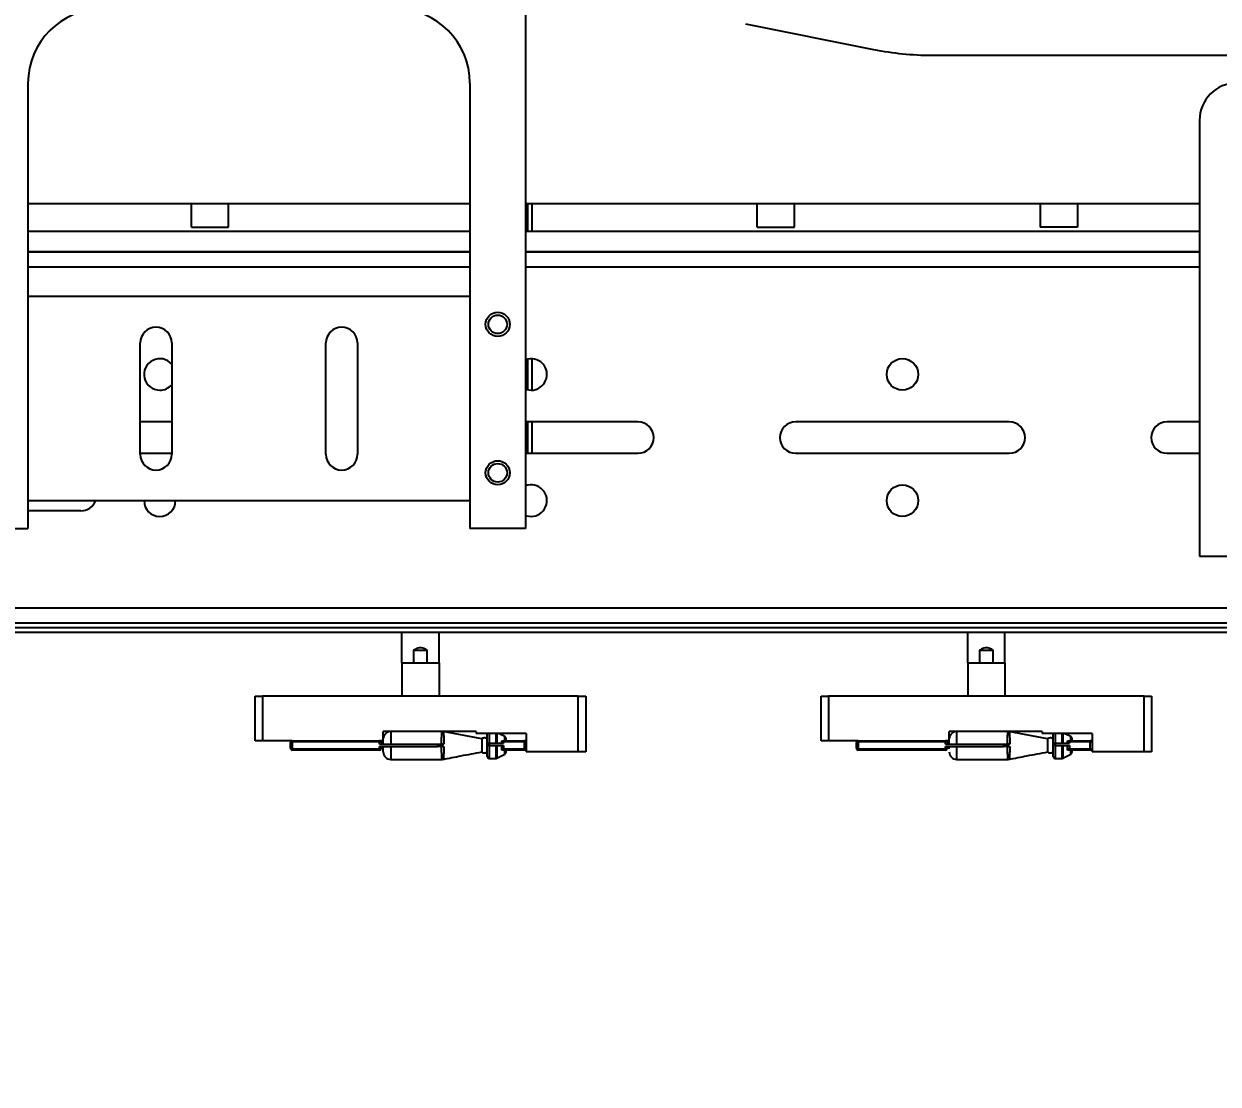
# Model space of a CAD drawing. Header units: millimetres. Extents: x 10 to 584, y 10 to 410.
# Drawn here: x 103.39 to 124.84, y 276.7 to 295.74 of the extents above; entities that cross this region are included whole.
import ezdxf

# ---------------------------------------------------------------- set-up
doc = ezdxf.new("R2010")
doc.units = ezdxf.units.MM
doc.layers.add('2', color=1, linetype='Continuous')
doc.styles.add('SLDTEXTSTYLE0', font='TXT', dxfattribs={"width": 0.7})
doc.dimstyles.new('SLDDIMSTYLE0', dxfattribs={"dimtxt": 3.5, "dimasz": 3.5, "dimexe": 0, "dimexo": 0.0625, "dimgap": 0.875, "dimtad": 1, "dimlfac": 15, "dimrnd": 1e-09, "dimzin": 12, "dimdsep": 46, "dimtxsty": 'SLDTEXTSTYLE0', "dimsah": 1, "dimcen": 0.09, "dimadec": 0, "dimazin": 3, "dimtfac": 1, "dimtofl": 0, "dimtmove": 0, "dimatfit": 3, "dimfxl": 0, "dimfrac": 2, "dimtolj": 1, "dimtzin": 12, "dimarcsym": 0})

# ---------------------------------------------------------------- blocks, each defined once
blk = doc.blocks.new('_D')
at = {"layer": '2', "color": 1}
for p, q in [((167.502, 346.778), (43.502, 346.778)), ((44.502, 346.778), (44.502, 225.845)), ((181.576, 225.845), (43.502, 225.845))]:
    blk.add_line(p, q, dxfattribs=at)
for points in [[(44.502, 346.778), (43.963, 343.278), (45.04, 343.278)], [(44.502, 225.845), (45.04, 229.345), (43.963, 229.345)]]:
    blk.add_solid(points, dxfattribs=at)
at = {"layer": '2', "color": 1, "insert": (39.99, 278.663), "char_height": 3.5, "attachment_point": 1, "rotation": 90, "style": 'SLDTEXTSTYLE0'}
blk.add_mtext('1814', dxfattribs=at)

msp = doc.modelspace()

# ---------------------------------------------------------------- linework, layer by layer
at = {"color": 7, "linetype": 'Continuous', "lineweight": 25}
for p, q in [((112.40183, 297.34498), (112.40183, 286.67831)), ((116.35301, 295.74141), (118.65064, 295.28189)), ((119.6966, 295.17832), (147.34134, 295.17832)), ((103.46849, 294.67831), (103.46849, 286.67831)), ((111.40183, 294.67831), (111.40183, 286.67831)), ((124.50183, 294.01165), (124.50183, 286.17832)), ((111.40183, 292.51165), (103.46849, 292.51165)), ((106.40227, 292.09165), (106.40227, 292.51165)), ((107.06894, 292.09165), (107.06894, 292.51165)), ((124.50183, 292.51165), (112.40183, 292.51165)), ((112.43516, 292.51165), (112.43516, 292.01165)), ((112.51516, 292.51165), (112.51516, 292.01165)), ((116.56227, 292.09165), (116.56227, 292.51165)), ((117.22894, 292.09165), (117.22894, 292.51165)), ((121.64227, 292.51165), (121.64227, 292.09165)), ((122.30894, 292.51165), (122.30894, 292.09165)), ((106.40227, 292.09165), (107.06894, 292.09165)), ((116.56227, 292.09165), (117.22894, 292.09165)), ((122.30894, 292.09165), (121.64227, 292.09165)), ((111.40183, 292.01165), (103.46849, 292.01165)), ((124.50183, 292.01165), (112.40183, 292.01165)), ((111.40183, 291.64498), (103.46849, 291.64498)), ((103.46849, 291.64498), (111.40183, 291.64498)), ((124.50183, 291.64498), (112.40183, 291.64498)), ((112.40183, 291.64498), (124.50183, 291.64498)), ((111.40183, 290.84498), (103.46849, 290.84498)), ((105.48516, 288.01165), (105.48516, 290.01165)), ((106.05183, 290.01165), (106.05183, 288.01165)), ((108.81849, 288.01165), (108.81849, 290.01165)), ((109.38516, 290.01165), (109.38516, 288.01165)), ((112.43516, 289.72036), (112.43516, 289.16961)), ((112.51516, 289.728), (112.51516, 289.16196)), ((106.05183, 288.59498), (105.48516, 288.59498)), ((114.41849, 288.59498), (112.40183, 288.59498)), ((112.43516, 288.59498), (112.43516, 288.02832)), ((112.51516, 288.59498), (112.51516, 288.02832)), ((121.08516, 288.59498), (117.25183, 288.59498)), ((124.50183, 288.59498), (123.91849, 288.59498)), ((105.48516, 288.02832), (106.05183, 288.02832)), ((112.40183, 288.02832), (114.41849, 288.02832)), ((117.25183, 288.02832), (121.08516, 288.02832)), ((123.91849, 288.02832), (124.50183, 288.02832)), ((103.46849, 287.17831), (111.40183, 287.17831)), ((104.41849, 286.99503), (103.46849, 286.99503)), ((102.46849, 286.67831), (103.46849, 286.67831)), ((112.40183, 286.67831), (111.40183, 286.67831)), ((124.50183, 286.17832), (127.16849, 286.17832)), ((152.50183, 285.24499), (85.83516, 285.24499)), ((152.50183, 284.97832), (85.83624, 284.97832)), ((156.42748, 284.81165), (81.0098, 284.81165)), ((156.42748, 284.89499), (82.03121, 284.89499)), ((110.1809, 284.26498), (110.1809, 284.81165)), ((110.84757, 284.26498), (110.84757, 284.81165)), ((120.3409, 284.26498), (120.3409, 284.81165)), ((121.00757, 284.26498), (121.00757, 284.81165)), ((110.39113, 284.49165), (110.39113, 284.26498)), ((110.39113, 284.49165), (110.63734, 284.49165)), ((110.63734, 284.26498), (110.63734, 284.49165)), ((120.55113, 284.49165), (120.55113, 284.26498)), ((120.55113, 284.49165), (120.79734, 284.49165)), ((120.79734, 284.26498), (120.79734, 284.49165)), ((110.1809, 284.26498), (110.1809, 283.66498)), ((110.1809, 284.26498), (110.84757, 284.26498)), ((110.84757, 284.26498), (110.84757, 283.66498)), ((120.3409, 284.26498), (121.00757, 284.26498)), ((120.3409, 284.26498), (120.3409, 283.66498)), ((121.00757, 284.26498), (121.00757, 283.66498)), ((107.54757, 282.86498), (107.54757, 283.66498)), ((107.54757, 283.66498), (107.6809, 283.66498)), ((107.6809, 283.66498), (107.6809, 282.86498)), ((113.34757, 283.66498), (107.6809, 283.66498)), ((113.34757, 282.66498), (113.34757, 283.66498)), ((113.34757, 283.66498), (113.4809, 283.66498)), ((113.4809, 283.66498), (113.4809, 282.66498)), ((117.70757, 282.86498), (117.70757, 283.66498)), ((117.70757, 283.66498), (117.8409, 283.66498)), ((117.8409, 283.66498), (117.8409, 282.86498)), ((123.50757, 283.66498), (117.8409, 283.66498)), ((123.50757, 282.66498), (123.50757, 283.66498)), ((123.50757, 283.66498), (123.6409, 283.66498)), ((123.6409, 283.66498), (123.6409, 282.66498)), ((111.51424, 283.03165), (109.84757, 283.03165)), ((109.84757, 282.86498), (109.84757, 283.03165)), ((111.61424, 282.89832), (110.91424, 283.03149)), ((110.92687, 283.02722), (110.92679, 283.02914)), ((111.51424, 283.03165), (111.51424, 282.99832)), ((121.67424, 283.03165), (120.00757, 283.03165)), ((120.00757, 282.86498), (120.00757, 283.03165)), ((121.77424, 282.89832), (121.07424, 283.03149)), ((121.08687, 283.02722), (121.08679, 283.02914)), ((121.67424, 283.03165), (121.67424, 282.99832)), ((107.6809, 282.86498), (107.54757, 282.86498)), ((108.21424, 282.86498), (107.6809, 282.86498)), ((108.1809, 282.73165), (108.1809, 282.83165)), ((108.21424, 282.86498), (109.7809, 282.86498)), ((108.21424, 282.84498), (108.21424, 282.71832)), ((109.7809, 282.84498), (108.21424, 282.84498)), ((109.84757, 282.86498), (109.7809, 282.86498)), ((109.7809, 282.80165), (109.7809, 282.84498)), ((109.7809, 282.80165), (110.82305, 282.80165)), ((109.81424, 282.83165), (109.81424, 282.80165)), ((110.91424, 282.76165), (110.91424, 282.80165)), ((110.93611, 282.80165), (110.91424, 282.80165)), ((112.41424, 282.99832), (111.51424, 282.99832)), ((111.71424, 282.82165), (111.71424, 282.98165)), ((111.71424, 282.78165), (111.71424, 282.82165)), ((111.71424, 282.82165), (111.74757, 282.82165)), ((111.74757, 282.82165), (111.74757, 282.78165)), ((111.74757, 282.82165), (112.00648, 282.82165)), ((112.02914, 282.94086), (111.91424, 282.99832)), ((111.97315, 282.86478), (111.97339, 282.86498)), ((111.97315, 282.82165), (111.97315, 282.86478)), ((111.97339, 282.86498), (111.97593, 282.86498)), ((111.97593, 282.86498), (112.3809, 282.86498)), ((112.00648, 282.84498), (112.00648, 282.82165)), ((112.3809, 282.84498), (112.00648, 282.84498)), ((112.04757, 282.91105), (112.04757, 282.86498)), ((112.3809, 282.84498), (112.3809, 282.86498)), ((112.3809, 282.71832), (112.3809, 282.84498)), ((112.41424, 282.99832), (112.41424, 282.66498)), ((117.8409, 282.86498), (117.70757, 282.86498)), ((118.37424, 282.86498), (117.8409, 282.86498)), ((118.3409, 282.73165), (118.3409, 282.83165)), ((118.37424, 282.86498), (119.9409, 282.86498)), ((119.9409, 282.84498), (118.37424, 282.84498)), ((118.37424, 282.84498), (118.37424, 282.71832)), ((120.00757, 282.86498), (119.9409, 282.86498)), ((119.9409, 282.80165), (119.9409, 282.84498)), ((119.9409, 282.80165), (120.98305, 282.80165)), ((119.97424, 282.83165), (119.97424, 282.80165)), ((121.07424, 282.76165), (121.07424, 282.80165)), ((121.09611, 282.80165), (121.07424, 282.80165)), ((122.57424, 282.99832), (121.67424, 282.99832)), ((121.87424, 282.82165), (121.87424, 282.98165)), ((121.87424, 282.78165), (121.87424, 282.82165)), ((121.87424, 282.82165), (121.90757, 282.82165)), ((121.90757, 282.82165), (121.90757, 282.78165)), ((121.90757, 282.82165), (122.16648, 282.82165)), ((122.18914, 282.94086), (122.07424, 282.99832)), ((122.13315, 282.86478), (122.13339, 282.86498)), ((122.13315, 282.82165), (122.13315, 282.86478)), ((122.13339, 282.86498), (122.13593, 282.86498)), ((122.13593, 282.86498), (122.5409, 282.86498)), ((122.16648, 282.84498), (122.16648, 282.82165)), ((122.5409, 282.84498), (122.16648, 282.84498)), ((122.20757, 282.91105), (122.20757, 282.86498)), ((122.5409, 282.84498), (122.5409, 282.86498)), ((122.5409, 282.71832), (122.5409, 282.84498)), ((122.57424, 282.99832), (122.57424, 282.66498)), ((108.21424, 282.71832), (109.7809, 282.71832)), ((109.7809, 282.69832), (108.21424, 282.69832)), ((109.7809, 282.71832), (109.7809, 282.76165)), ((109.7809, 282.76165), (110.82305, 282.76165)), ((109.81424, 282.76165), (109.81424, 282.73165)), ((110.91424, 282.76165), (110.93602, 282.76165)), ((111.74757, 282.78165), (111.71424, 282.78165)), ((111.71424, 282.58165), (111.71424, 282.78165)), ((111.74757, 282.78165), (112.00648, 282.78165)), ((111.88794, 282.55184), (112.02914, 282.62244)), ((111.97315, 282.69852), (111.97315, 282.78165)), ((111.97339, 282.69832), (111.97315, 282.69852)), ((111.97593, 282.69832), (111.97339, 282.69832)), ((112.3809, 282.69832), (111.97593, 282.69832)), ((112.00648, 282.78165), (112.00648, 282.71832)), ((112.00648, 282.71832), (112.3809, 282.71832)), ((112.04757, 282.69832), (112.04757, 282.65225)), ((112.3809, 282.69832), (112.3809, 282.71832)), ((113.34757, 282.66498), (112.41424, 282.66498)), ((113.4809, 282.66498), (113.34757, 282.66498)), ((118.37424, 282.71832), (119.9409, 282.71832)), ((119.9409, 282.69832), (118.37424, 282.69832)), ((119.9409, 282.71832), (119.9409, 282.76165)), ((119.9409, 282.76165), (120.98305, 282.76165)), ((119.97424, 282.76165), (119.97424, 282.73165)), ((121.07424, 282.76165), (121.09602, 282.76165)), ((121.90757, 282.78165), (121.87424, 282.78165)), ((121.87424, 282.58165), (121.87424, 282.78165)), ((121.90757, 282.78165), (122.16648, 282.78165)), ((122.04794, 282.55184), (122.18914, 282.62244)), ((122.13315, 282.69852), (122.13315, 282.78165)), ((122.13339, 282.69832), (122.13315, 282.69852)), ((122.13593, 282.69832), (122.13339, 282.69832)), ((122.5409, 282.69832), (122.13593, 282.69832)), ((122.16648, 282.78165), (122.16648, 282.71832)), ((122.16648, 282.71832), (122.5409, 282.71832)), ((122.20757, 282.69832), (122.20757, 282.65225)), ((122.5409, 282.69832), (122.5409, 282.71832)), ((123.50757, 282.66498), (122.57424, 282.66498)), ((123.6409, 282.66498), (123.50757, 282.66498)), ((109.9809, 282.53165), (110.90145, 282.53165)), ((110.90131, 282.53263), (110.92654, 282.53604)), ((110.90131, 282.53263), (110.92654, 282.53604)), ((110.90131, 282.53263), (110.92654, 282.53604)), ((110.92688, 282.53616), (110.92679, 282.53416)), ((111.74757, 282.54832), (111.87303, 282.54832)), ((120.1409, 282.53165), (121.06145, 282.53165)), ((121.06131, 282.53263), (121.08654, 282.53604)), ((121.06131, 282.53263), (121.08654, 282.53604)), ((121.06131, 282.53263), (121.08654, 282.53604)), ((121.08688, 282.53616), (121.08679, 282.53416)), ((121.90757, 282.54832), (122.03303, 282.54832))]:
    msp.add_line(p, q, dxfattribs=at)
at = {"color": 59, "linetype": 'Continuous', "lineweight": 25}
for p, q in [((103.46849, 291.37831), (111.40183, 291.37831)), ((112.40183, 291.37831), (124.50183, 291.37831)), ((111.74757, 282.99832), (111.74757, 282.82165)), ((111.87303, 282.82165), (111.87303, 282.99832)), ((111.88794, 282.99832), (111.88794, 282.82165)), ((112.02914, 282.86498), (112.02914, 282.94086)), ((121.90757, 282.99832), (121.90757, 282.82165)), ((122.03303, 282.82165), (122.03303, 282.99832)), ((122.04794, 282.99832), (122.04794, 282.82165)), ((122.18914, 282.86498), (122.18914, 282.94086)), ((111.74757, 282.78165), (111.74757, 282.54832)), ((111.87303, 282.54832), (111.87303, 282.78165)), ((111.88794, 282.78165), (111.88794, 282.55184)), ((112.02914, 282.62244), (112.02914, 282.69832)), ((121.90757, 282.78165), (121.90757, 282.54832)), ((122.03303, 282.54832), (122.03303, 282.78165)), ((122.04794, 282.78165), (122.04794, 282.55184)), ((122.18914, 282.62244), (122.18914, 282.69832))]:
    msp.add_line(p, q, dxfattribs=at)
at = {"color": 7, "linetype": 'Continuous', "lineweight": 25, "flags": 128}
for points in [[(112.40183, 289.17988), (112.41831, 289.17424), (112.50183, 289.16165)], [(112.40183, 286.91322), (112.41831, 286.90757), (112.50183, 286.89498)]]:
    msp.add_lwpolyline(points, dxfattribs=at)
at = {"color": 7, "linetype": 'Continuous', "lineweight": 25}
for centre, radius in [((111.90183, 290.34498), 0.21667), ((111.90183, 290.34498), 0.16667), ((119.16849, 289.44498), 0.28333), ((111.90183, 287.67831), 0.21667), ((111.90183, 287.67831), 0.16667), ((119.16849, 287.17832), 0.28333)]:
    msp.add_circle(centre, radius, dxfattribs=at)
for centre, radius, start, end in [((104.80183, 294.67831), 1.33333, 90, 180), ((110.06849, 294.67831), 1.33333, 0, 90), ((119.6966, 300.51165), 5.33333, 258.690068, 270), ((125.16849, 294.01165), 0.66667, 90, 180), ((105.76849, 290.01165), 0.28333, 0, 180), ((109.10183, 290.01165), 0.28333, 0, 180), ((105.83516, 289.44498), 0.28333, 40.11917, 270), ((112.50183, 289.44498), 0.28333, 270, 110.667319), ((105.83516, 289.44498), 0.28333, 270, 319.88083), ((114.41849, 288.31165), 0.28333, 270, 90), ((117.25183, 288.31165), 0.28333, 90, 270), ((121.08516, 288.31165), 0.28333, 270, 90), ((123.91849, 288.31165), 0.28333, 90, 270), ((105.76849, 288.01165), 0.28333, 180, 0), ((109.10183, 288.01165), 0.28333, 180, 0), ((112.50183, 287.17832), 0.28333, 270, 110.667319), ((104.41849, 287.27837), 0.28333, 270, 339.321209), ((105.83516, 287.17832), 0.28333, 180.00064, 270), ((105.83516, 287.17832), 0.28333, 270, 359.99936), ((109.9809, 282.89832), 0.13333, 89.982121, 180), ((120.1409, 282.89832), 0.13333, 89.982121, 180), ((108.21424, 282.83165), 0.03333, 135.572996, 180), ((108.21424, 282.83165), 0.03333, 90, 135.572996), ((108.21424, 282.87832), 0.03333, 224.427004, 270), ((109.7809, 282.83165), 0.03333, 44.427004, 90), ((109.7809, 282.87832), 0.03333, 270, 315.572996), ((109.7809, 282.83165), 0.03333, 0, 44.427004), ((111.74757, 282.98165), 0.03333, 150, 180), ((112.00648, 282.87832), 0.03333, 203.578178, 270), ((112.01424, 282.91105), 0.03333, 0, 63.434949), ((112.3809, 282.83165), 0.03333, 0, 90), ((118.37424, 282.83165), 0.03333, 135.572996, 180), ((118.37424, 282.83165), 0.03333, 90, 135.572996), ((118.37424, 282.87832), 0.03333, 224.427004, 270), ((119.9409, 282.83165), 0.03333, 44.427004, 90), ((119.9409, 282.87832), 0.03333, 270, 315.572996), ((119.9409, 282.83165), 0.03333, 0, 44.427004), ((121.90757, 282.98165), 0.03333, 150, 180), ((122.16648, 282.87832), 0.03333, 203.578178, 270), ((122.17424, 282.91105), 0.03333, 0, 63.434949), ((122.5409, 282.83165), 0.03333, 0, 90), ((108.21424, 282.73165), 0.03333, 180, 224.427004), ((108.21424, 282.68498), 0.03333, 90, 135.572996), ((108.21424, 282.73165), 0.03333, 224.427004, 270), ((109.7809, 282.68498), 0.03333, 44.427004, 90), ((109.7809, 282.73165), 0.03333, 270, 315.572996), ((109.7809, 282.73165), 0.03333, 315.572996, 0), ((109.9809, 282.66498), 0.13333, 180, 269.982121), ((112.00648, 282.68498), 0.03333, 90, 156.421822), ((112.01424, 282.65225), 0.03333, 296.565051, 0), ((112.3809, 282.73165), 0.03333, 270, 0), ((118.37424, 282.73165), 0.03333, 180, 224.427004), ((118.37424, 282.68498), 0.03333, 90, 135.572996), ((118.37424, 282.73165), 0.03333, 224.427004, 270), ((119.9409, 282.68498), 0.03333, 44.427004, 90), ((119.9409, 282.73165), 0.03333, 270, 315.572996), ((119.9409, 282.73165), 0.03333, 315.572996, 0), ((120.1409, 282.66498), 0.13333, 180, 269.982121), ((122.16648, 282.68498), 0.03333, 90, 156.421822), ((122.17424, 282.65225), 0.03333, 296.565051, 0), ((122.5409, 282.73165), 0.03333, 270, 0), ((111.74757, 282.58165), 0.03333, 180, 270), ((111.87303, 282.58165), 0.03333, 270, 296.565051), ((121.90757, 282.58165), 0.03333, 180, 270), ((122.03303, 282.58165), 0.03333, 270, 296.565051)]:
    msp.add_arc(centre, radius, start, end, dxfattribs=at)
for centre, start_param, end_param in [((112.3809, 282.83118), 0, 1.57079633), ((122.5409, 282.83118), 0, 1.57079633), ((112.3809, 282.73212), 4.71238898, 6.28318531), ((122.5409, 282.73212), 4.71238898, 6.28318531)]:
    msp.add_ellipse(centre, major_axis=(0.03333, 0), ratio=0.41421356, start_param=start_param, end_param=end_param, dxfattribs=at)
for points, knots in [([(110.63734, 284.49165), (110.63187, 284.49451), (110.60552, 284.50824), (110.56548, 284.52801), (110.51212, 284.53901), (110.45448, 284.5251), (110.41621, 284.50489), (110.39113, 284.49165)], [0, 0, 0, 0, 0.07037332, 0.33845141, 0.50750063, 0.67733023, 1, 1, 1, 1]), ([(120.79734, 284.49165), (120.79187, 284.49451), (120.76552, 284.50824), (120.72548, 284.52801), (120.67212, 284.53901), (120.61448, 284.5251), (120.57621, 284.50489), (120.55113, 284.49165)], [0, 0, 0, 0, 0.07037332, 0.33845141, 0.50750063, 0.67733023, 1, 1, 1, 1]), ([(110.92635, 283.02759), (110.92233, 283.02913), (110.9143, 283.0322), (110.90584, 283.03063), (110.90162, 283.02984)], [0, 0, 0, 0, 0.50050371, 1, 1, 1, 1]), ([(121.08635, 283.02759), (121.08233, 283.02913), (121.0743, 283.0322), (121.06584, 283.03063), (121.06162, 283.02984)], [0, 0, 0, 0, 0.50050371, 1, 1, 1, 1]), ([(109.84757, 282.80165), (109.84757, 282.80653), (109.84757, 282.82747), (109.84757, 282.84979), (109.84757, 282.86116), (109.84757, 282.865)], [0, 0, 0, 0, 0.16766597, 0.71894645, 1, 1, 1, 1]), ([(110.82305, 282.80165), (110.83849, 282.80165), (110.86939, 282.80165), (110.89912, 282.80165), (110.91249, 282.80165), (110.91424, 282.80165)], [0, 0, 0, 0, 0.46482772, 0.93020447, 1, 1, 1, 1]), ([(111.71424, 282.89832), (111.70515, 282.904), (111.688, 282.91473), (111.6597, 282.91797), (111.63469, 282.9117), (111.62129, 282.90293), (111.61424, 282.89832)], [0, 0, 0, 0, 0.29515943, 0.55712461, 0.76668025, 1, 1, 1, 1]), ([(111.61424, 282.89823), (111.61424, 282.89826), (111.61424, 282.90128), (111.61424, 282.89089), (111.61424, 282.86665), (111.61424, 282.82737), (111.61424, 282.79689), (111.61424, 282.78165)], [0, 0, 0, 0, 0.00241105, 0.25180828, 0.50120552, 0.75060276, 1, 1, 1, 1]), ([(120.00757, 282.80165), (120.00757, 282.80653), (120.00757, 282.82747), (120.00757, 282.84979), (120.00757, 282.86116), (120.00757, 282.865)], [0, 0, 0, 0, 0.16766597, 0.71894645, 1, 1, 1, 1]), ([(120.98305, 282.80165), (120.99849, 282.80165), (121.02939, 282.80165), (121.05912, 282.80165), (121.07249, 282.80165), (121.07424, 282.80165)], [0, 0, 0, 0, 0.46482772, 0.93020447, 1, 1, 1, 1]), ([(121.87424, 282.89832), (121.86515, 282.904), (121.848, 282.91473), (121.8197, 282.91797), (121.79469, 282.9117), (121.78129, 282.90293), (121.77424, 282.89832)], [0, 0, 0, 0, 0.29515943, 0.55712461, 0.76668025, 1, 1, 1, 1]), ([(121.77424, 282.89823), (121.77424, 282.89826), (121.77424, 282.90128), (121.77424, 282.89089), (121.77424, 282.86665), (121.77424, 282.82737), (121.77424, 282.79689), (121.77424, 282.78165)], [0, 0, 0, 0, 0.00241105, 0.25180828, 0.50120552, 0.75060276, 1, 1, 1, 1]), ([(109.84757, 282.66498), (109.84757, 282.66768), (109.84757, 282.67244), (109.84757, 282.70554), (109.84757, 282.73727), (109.84757, 282.75602), (109.84757, 282.76165)], [0, 0, 0, 0, 0.42418295, 0.74717943, 0.92402221, 1, 1, 1, 1]), ([(110.91424, 282.76165), (110.90197, 282.76165), (110.87746, 282.76165), (110.844, 282.76165), (110.826, 282.76165), (110.82305, 282.76165)], [0, 0, 0, 0, 0.45548462, 0.91070249, 1, 1, 1, 1]), ([(110.91424, 282.53181), (111.02349, 282.55311), (111.25681, 282.59861), (111.49015, 282.64194), (111.61424, 282.66499)], [0, 0, 0, 0, 0.46823352, 1, 1, 1, 1]), ([(111.61424, 282.78165), (111.61424, 282.76636), (111.61424, 282.73579), (111.61424, 282.69723), (111.61424, 282.67032), (111.61424, 282.66682), (111.61424, 282.66508)], [0, 0, 0, 0, 0.25069943, 0.50139886, 0.75209829, 1, 1, 1, 1]), ([(111.61424, 282.66498), (111.62317, 282.6593), (111.64011, 282.64852), (111.66834, 282.64534), (111.69345, 282.65164), (111.70705, 282.66037), (111.71424, 282.66498)], [0, 0, 0, 0, 0.291619601, 0.552706919, 0.763710424, 1, 1, 1, 1]), ([(120.00757, 282.72107), (120.00757, 282.72842), (120.00757, 282.73976), (120.00757, 282.75596), (120.00757, 282.76165)], [0, 0, 0, 0, 0.648827627, 1, 1, 1, 1]), ([(121.07424, 282.76165), (121.06197, 282.76165), (121.03746, 282.76165), (121.004, 282.76165), (120.986, 282.76165), (120.98305, 282.76165)], [0, 0, 0, 0, 0.45548462, 0.91070249, 1, 1, 1, 1]), ([(121.07424, 282.53181), (121.18349, 282.55311), (121.41681, 282.59861), (121.65015, 282.64194), (121.77424, 282.66499)], [0, 0, 0, 0, 0.46823352, 1, 1, 1, 1]), ([(121.77424, 282.78165), (121.77424, 282.76636), (121.77424, 282.73579), (121.77424, 282.69723), (121.77424, 282.67032), (121.77424, 282.66682), (121.77424, 282.66508)], [0, 0, 0, 0, 0.25069943, 0.50139886, 0.75209829, 1, 1, 1, 1]), ([(121.77424, 282.66498), (121.78317, 282.6593), (121.80011, 282.64852), (121.82834, 282.64534), (121.85345, 282.65164), (121.86705, 282.66037), (121.87424, 282.66498)], [0, 0, 0, 0, 0.2916196, 0.55270692, 0.76371042, 1, 1, 1, 1])]:
    msp.add_open_spline(points, degree=3, knots=knots, dxfattribs=at)
at = {"color": 59, "linetype": 'Continuous', "lineweight": 25}
for points, knots in [([(109.9809, 283.03165), (109.9809, 283.02641), (109.9809, 283.01868), (109.9809, 282.96532), (109.9809, 282.91342), (109.9809, 282.85399), (109.9809, 282.8198), (109.9809, 282.80165)], [0, 0, 0, 0, 0.37730355, 0.55536631, 0.77693756, 0.88155741, 1, 1, 1, 1]), ([(110.89098, 282.80165), (110.89098, 282.80221), (110.89111, 282.82148), (110.89188, 282.85622), (110.89455, 282.91782), (110.89743, 282.96689), (110.90048, 283.01877), (110.90104, 283.02624), (110.90145, 283.03165)], [0, 0, 0, 0, 0.00363362, 0.12474327, 0.2288001, 0.46805451, 0.61493795, 1, 1, 1, 1]), ([(110.92679, 283.02914), (110.92679, 283.02917), (110.92639, 283.03864), (110.92786, 283.01344), (110.93061, 282.96323), (110.93329, 282.91184), (110.93554, 282.85081), (110.93592, 282.81841), (110.93611, 282.80165)], [0, 0, 0, 0, 0.00104785, 0.39242379, 0.54187249, 0.78506344, 0.88885658, 1, 1, 1, 1]), ([(120.1409, 283.03165), (120.1409, 283.02641), (120.1409, 283.01868), (120.1409, 282.96532), (120.1409, 282.91342), (120.1409, 282.85399), (120.1409, 282.8198), (120.1409, 282.80165)], [0, 0, 0, 0, 0.37730355, 0.55536631, 0.77693756, 0.88155741, 1, 1, 1, 1]), ([(121.05098, 282.80165), (121.05098, 282.80221), (121.05111, 282.82148), (121.05188, 282.85622), (121.05455, 282.91782), (121.05743, 282.96689), (121.06048, 283.01877), (121.06104, 283.02624), (121.06145, 283.03165)], [0, 0, 0, 0, 0.00363362, 0.12474327, 0.2288001, 0.46805451, 0.61493795, 1, 1, 1, 1]), ([(121.08679, 283.02914), (121.08679, 283.02917), (121.08639, 283.03864), (121.08786, 283.01344), (121.09061, 282.96323), (121.09329, 282.91184), (121.09554, 282.85081), (121.09592, 282.81841), (121.09611, 282.80165)], [0, 0, 0, 0, 0.00104785, 0.39242379, 0.54187249, 0.78506344, 0.88885658, 1, 1, 1, 1]), ([(109.9809, 282.76165), (109.9809, 282.74657), (109.9809, 282.71041), (109.9809, 282.65386), (109.9809, 282.59304), (109.9809, 282.54244), (109.9809, 282.53545), (109.9809, 282.53165)], [0, 0, 0, 0, 0.09826854, 0.23563942, 0.41826385, 0.68415667, 1, 1, 1, 1]), ([(110.90145, 282.53165), (110.90145, 282.53165), (110.90205, 282.52235), (110.90081, 282.54874), (110.89812, 282.59796), (110.89463, 282.6595), (110.89201, 282.71418), (110.89136, 282.74829), (110.89111, 282.76165)], [0, 0, 0, 0, 0.00005677, 0.34573148, 0.60121253, 0.77792936, 0.91299104, 1, 1, 1, 1]), ([(110.93602, 282.76165), (110.93586, 282.75061), (110.9354, 282.71917), (110.93328, 282.66534), (110.93007, 282.60288), (110.92725, 282.54824), (110.92701, 282.54047), (110.92688, 282.53616)], [0, 0, 0, 0, 0.075223226, 0.21420289, 0.399960885, 0.667879565, 1, 1, 1, 1]), ([(120.1409, 282.76165), (120.1409, 282.74657), (120.1409, 282.71041), (120.1409, 282.65386), (120.1409, 282.59304), (120.1409, 282.54244), (120.1409, 282.53545), (120.1409, 282.53165)], [0, 0, 0, 0, 0.09826854, 0.23563942, 0.41826385, 0.68415667, 1, 1, 1, 1]), ([(121.06145, 282.53165), (121.06145, 282.53165), (121.06205, 282.52235), (121.06081, 282.54874), (121.05812, 282.59796), (121.05463, 282.6595), (121.05201, 282.71418), (121.05136, 282.74829), (121.05111, 282.76165)], [0, 0, 0, 0, 0.00005677, 0.34573148, 0.60121253, 0.77792936, 0.91299104, 1, 1, 1, 1]), ([(121.09602, 282.76165), (121.09586, 282.75061), (121.0954, 282.71917), (121.09328, 282.66534), (121.09007, 282.60288), (121.08725, 282.54824), (121.08701, 282.54047), (121.08688, 282.53616)], [0, 0, 0, 0, 0.075223226, 0.21420289, 0.399960885, 0.667879565, 1, 1, 1, 1]), ([(110.90144, 282.53168), (110.90144, 282.53167), (110.90205, 282.52235), (110.9012, 282.53946), (110.90034, 282.55655)], [0, 0, 0, 0, 0.001223359, 1, 1, 1, 1]), ([(110.90144, 282.53168), (110.90144, 282.53167), (110.90205, 282.52235), (110.9012, 282.53946), (110.90034, 282.55655)], [0, 0, 0, 0, 0.00122336, 1, 1, 1, 1]), ([(121.06144, 282.53168), (121.06144, 282.53167), (121.06205, 282.52235), (121.0612, 282.53946), (121.06034, 282.55655)], [0, 0, 0, 0, 0.001223359, 1, 1, 1, 1]), ([(121.06144, 282.53168), (121.06144, 282.53167), (121.06205, 282.52235), (121.0612, 282.53946), (121.06034, 282.55655)], [0, 0, 0, 0, 0.00122336, 1, 1, 1, 1])]:
    msp.add_open_spline(points, degree=3, knots=knots, dxfattribs=at)
at = {"color": 7, "linetype": 'Continuous', "lineweight": 25}
for points in [[(110.82305, 282.76165), (110.82455, 282.76832), (110.82754, 282.78165), (110.82455, 282.79498), (110.82305, 282.80165)], [(120.98305, 282.76165), (120.98455, 282.76832), (120.98754, 282.78165), (120.98455, 282.79498), (120.98305, 282.80165)]]:
    msp.add_open_spline(points, degree=3, dxfattribs=at)

# ---------------------------------------------------------------- dimensions: what is measured, and where the dimension line sits
at = {"layer": '2', "color": 1}
dim = msp.add_linear_dim(base=(44.50183, 225.84498), p1=(168.50183, 346.77832), p2=(182.57616, 225.84498), angle=90, dimstyle='SLDDIMSTYLE0', dxfattribs=at)
dim.commit()
dim.dimension.update_dxf_attribs({"geometry": '_D', "text_midpoint": (44.50183, 284.48628), "dimtype": 160})

doc.saveas('drawing.dxf')
